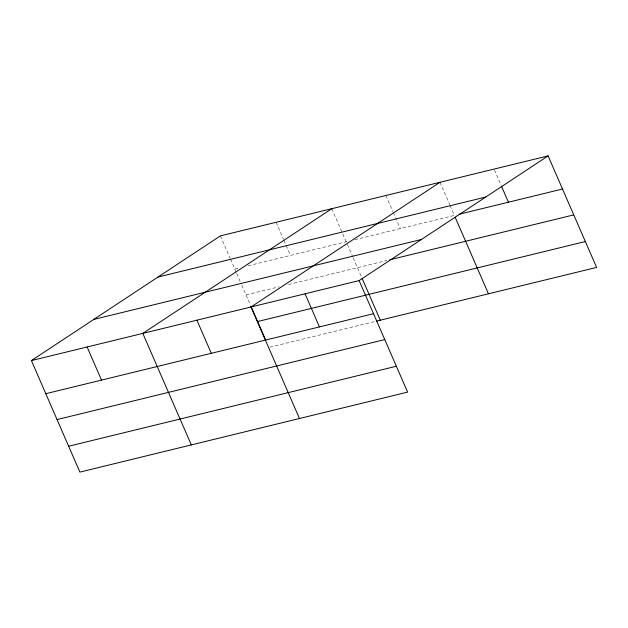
<?xml version="1.0" encoding="UTF-8"?>
<svg xmlns="http://www.w3.org/2000/svg" width="628" height="628" viewBox="0 0 628 628"><rect width="100%" height="100%" fill="white"/><g stroke="black" fill="none" stroke-linecap="round" stroke-linejoin="round"><path stroke-width="0.47" stroke-dasharray="3.14 2.35" d="M234.786 269.004L238.561 268.077M248.005 265.777L348.108 241.34M354.749 239.723L456.258 214.949M246.035 294.877L279.083 286.808M288.527 284.5L386.872 260.502M269.82 347.174L375.583 321.363M494.424 169.984L501.042 185.205M439.961 182.293L449.687 204.665M450.08 205.56L454.358 215.412M385.882 195.489L392.893 211.597M393.277 212.492L400.287 228.608M331.812 208.684L346.209 241.804M347.378 244.48L352.803 256.97M353.195 257.865L361.712 277.45M276.1 222.288L283.495 239.292M283.88 240.186L285.826 244.661M286.219 245.556L290.497 255.4M220.389 235.885L230.115 258.257M230.507 259.152L236.34 272.568M236.725 273.463L240.218 281.493M241.772 285.057L250.674 305.538"/><path stroke-width="0.94" d="M548.111 155.893L359.122 280.598L407.611 392.115L79.889 472.107L31.4 360.582L220.389 235.885L548.111 155.893L596.6 267.418L376.525 321.128M331.812 208.684L142.823 333.389L191.32 444.907M439.961 182.293L250.972 306.99L299.47 418.515M158.021 277.034L485.742 197.043M459.107 214.25L562.507 189.012M93.768 319.432L421.49 239.441M389.713 259.804L573.756 214.886M31.4 360.582L359.122 280.598M257.629 321.528L585.351 241.544M45.797 393.701L373.527 313.717M57.054 419.575L384.776 339.591M68.64 446.233L396.362 366.242M501.427 186.1L508.437 202.208M455.135 217.194L488.451 293.81M362.097 278.337L380.301 320.209M305.051 293.794L319.448 326.913M251.059 306.425L265.77 340.266M196.902 320.194L211.298 353.305M87.111 346.986L101.516 380.105"/></g></svg>
